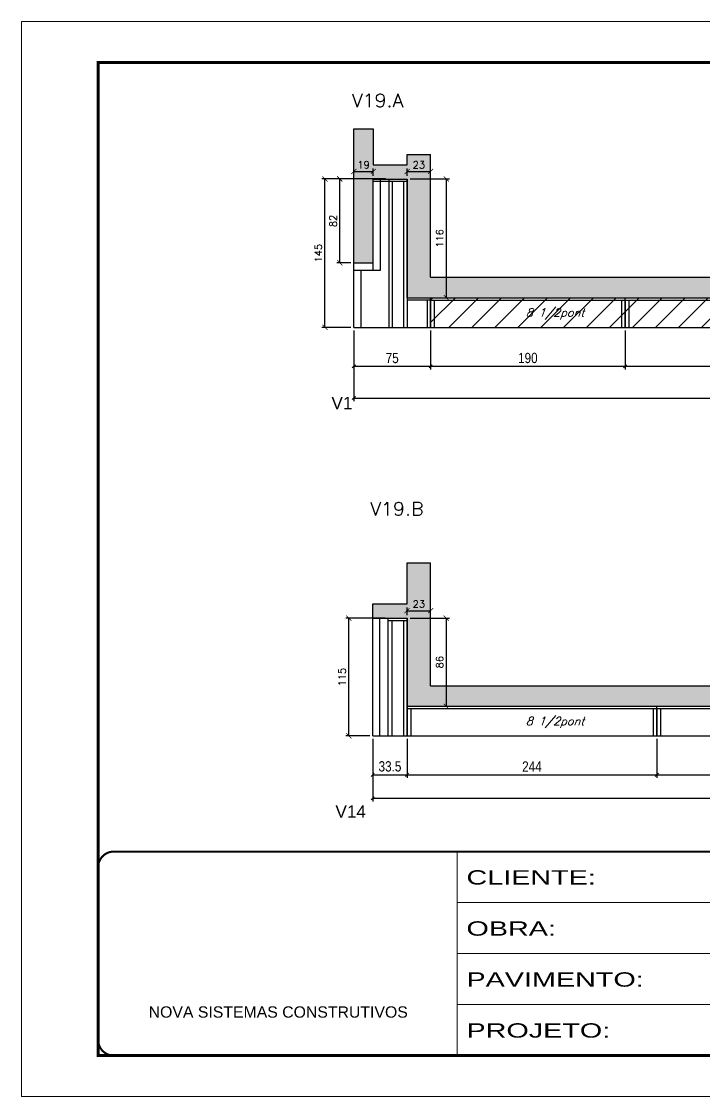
# Model space of a CAD drawing. Extents: x -10448 to -1189, y -11772 to 17235.
# Drawn here: x -8850 to -8183, y 7754 to 8804 of the extents above; entities that cross this region are included whole.
import ezdxf

# ---------------------------------------------------------------- set-up
doc = ezdxf.new("R2010")
doc.units = 0
doc.linetypes.add('CONTINUO', pattern=[0])
doc.linetypes.add('DASHED', pattern=[0.75, 0.5, -0.25])
for name, color, linetype in [('5', 5, 'Continuous'), ('COTA', 241, 'Continuous'), ('Painéis', 200, 'Continuous'), ('Reaproveitamento', 251, 'Continuous'), ('SARR_2.2x7', 40, 'Continuous'), ('SARR_3.5x7', 81, 'Continuous'), ('texto', 7, 'Continuous')]:
    doc.layers.add(name, color=color, linetype=linetype)
for name, color, linetype, lineweight in [('Folhas', 255, 'Continuous', 9), ('SARRAFO DE PRESSAO', 251, 'DASHED', 9), ('Texto Seção', 7, 'Continuous', 15)]:
    doc.layers.add(name, color=color, linetype=linetype, lineweight=lineweight)
doc.styles.add('ARIAL', font='arial.ttf')
doc.styles.add('COTA TECNICA', font='techl___.ttf', dxfattribs={"height": 10})
doc.styles.add('REGUA-120', font='ROMANS.shx', dxfattribs={"height": 15})
doc.styles.add('Romans', font='romans.shx')
doc.styles.get("Standard").update_dxf_attribs({"font": 'arial.ttf'})
doc.styles.add('Tecnologia', font='')
doc.styles.get('Tecnologia').set_extended_font_data('Forgotten Futurist')
doc.dimstyles.new('Cota Paínel', dxfattribs={"dimtxt": 7, "dimasz": 5, "dimexe": 3, "dimexo": 3, "dimgap": 3, "dimtad": 1, "dimdec": 1, "dimzin": 12, "dimdsep": 46, "dimtxsty": 'Romans', "dimblk": 'ARCHTICK', "dimcen": 0, "dimclrd": 4, "dimclre": 4, "dimclrt": 1, "dimadec": 1, "dimazin": 3, "dimtfac": 1, "dimtdec": 1, "dimtmove": 0, "dimatfit": 3, "dimldrblk": 'OBLIQUE', "dimfxl": 1, "dimtolj": 1, "dimtzin": 12, "dimarcsym": 0})
doc.dimstyles.new('PAINEL', dxfattribs={"dimtxt": 10, "dimasz": 3, "dimexe": 3, "dimexo": 3, "dimgap": 3, "dimtad": 1, "dimdec": 1, "dimzin": 12, "dimdsep": 46, "dimtxsty": 'COTA TECNICA', "dimblk1": 'OBLIQUE', "dimblk2": 'OBLIQUE', "dimsah": 1, "dimcen": 0.9, "dimclrd": 4, "dimclre": 4, "dimclrt": 240, "dimadec": 1, "dimazin": 3, "dimtfac": 1, "dimtdec": 1, "dimtmove": 0, "dimatfit": 3, "dimfxl": 1, "dimtolj": 1, "dimtzin": 12, "dimarcsym": 0})
pattern_1 = [(45, (0, 77.306), (-11.22532, 11.22532), [])]

# ---------------------------------------------------------------- blocks, each defined once
blk = doc.blocks.new('9999999999')
at = {"color": 30, "linetype": 'CONTINUO'}
for p, q in [((98564.6, 34230.2), (98564.6, 34429.4)), ((98564.6, 34379.6), (99584, 34379.6)), ((98564.6, 34329.8), (99488, 34329.8)), ((98564.6, 34280), (99488, 34280))]:
    blk.add_line(p, q, dxfattribs=at)
at = {"color": 30, "linetype": 'CONTINUO', "const_width": 2}
blk.add_lwpolyline([(99584, 34230.2), (99584, 34414.4, 0.414214), (99569, 34429.4), (98229, 34429.4, 0.414214), (98214, 34414.4), (98214, 34245.2, 0.414214), (98229, 34230.2), (99584, 34230.2)], format="xyb", dxfattribs=at)
at = {"layer": 'Folhas'}
blk.add_lwpolyline([(98139, 34190.2), (99624, 34190.2), (99624, 35240.2), (98139, 35240.2)], close=True, dxfattribs=at)
at = {"layer": 'Folhas', "color": 30, "const_width": 3}
blk.add_lwpolyline([(98214, 34230.2), (99584, 34230.2), (99584, 35200.2), (98214, 35200.2)], close=True, dxfattribs=at)
at = {"color": 7, "linetype": 'Continuous', "ltscale": 5, "style": 'ARIAL'}
blk.add_text('NOVA SISTEMAS CONSTRUTIVOS', height=11.059, dxfattribs=at).set_placement((98263.2, 34267.2))
at = {"layer": 'Folhas', "color": 7, "style": 'Tecnologia', "width": 1.5}
for s, p in [('CLIENTE:', (98573.7, 34397.2)), ('OBRA:', (98573.7, 34347.3)), ('PAVIMENTO:', (98573.7, 34297.5)), ('PROJETO:', (98573.7, 34247.7))]:
    blk.add_text(s, height=14, dxfattribs=at).set_placement(p)
blk = doc.blocks.new('_Oblique')
at = {"color": 0, "linetype": 'ByBlock', "lineweight": -2}
blk.add_line((-0.5, -0.5), (0.5, 0.5), dxfattribs=at)
blk = doc.blocks.new('*D788')
at = {"layer": 'COTA', "color": 4, "linetype": 'ByBlock', "lineweight": -2, "transparency": 16777216}
for p, q in [((-8525.1, 8502.4), (-8525.1, 8464.4)), ((-8450.1, 8502.4), (-8450.1, 8464.4)), ((-8525.1, 8467.4), (-8450.1, 8467.4))]:
    blk.add_line(p, q, dxfattribs=at)
at = {"layer": 'Defpoints', "color": 0, "linetype": 'ByBlock', "transparency": 16777216}
for p in [(-8525.1, 8505.4), (-8450.1, 8505.4), (-8450.1, 8467.4)]:
    blk.add_point(p, dxfattribs=at)
at = {"layer": 'COTA', "color": 4, "linetype": 'ByBlock', "lineweight": -2, "transparency": 16777216, "xscale": 3, "yscale": 3, "zscale": 3, "rotation": 180}
blk.add_blockref('_Oblique', (-8525.1, 8467.4), dxfattribs=at)
at = {"layer": 'COTA', "color": 4, "linetype": 'ByBlock', "lineweight": -2, "transparency": 16777216, "xscale": 3, "yscale": 3, "zscale": 3}
blk.add_blockref('_Oblique', (-8450.1, 8467.4), dxfattribs=at)
at = {"layer": 'COTA', "color": 240, "linetype": 'ByBlock', "transparency": 16777216, "insert": (-8487.6, 8475.5), "char_height": 10, "attachment_point": 5, "style": 'COTA TECNICA'}
blk.add_mtext('\\A1;75', dxfattribs=at)
blk = doc.blocks.new('*D789')
at = {"layer": 'COTA', "color": 4, "linetype": 'ByBlock', "lineweight": -2, "transparency": 16777216}
for p, q in [((-8450.1, 8502.4), (-8450.1, 8464.4)), ((-8260.1, 8502.4), (-8260.1, 8464.4)), ((-8450.1, 8467.4), (-8260.1, 8467.4))]:
    blk.add_line(p, q, dxfattribs=at)
at = {"layer": 'Defpoints', "color": 0, "linetype": 'ByBlock', "transparency": 16777216}
for p in [(-8450.1, 8505.4), (-8260.1, 8505.4), (-8260.1, 8467.4)]:
    blk.add_point(p, dxfattribs=at)
at = {"layer": 'COTA', "color": 4, "linetype": 'ByBlock', "lineweight": -2, "transparency": 16777216, "xscale": 3, "yscale": 3, "zscale": 3, "rotation": 180}
blk.add_blockref('_Oblique', (-8450.1, 8467.4), dxfattribs=at)
at = {"layer": 'COTA', "color": 4, "linetype": 'ByBlock', "lineweight": -2, "transparency": 16777216, "xscale": 3, "yscale": 3, "zscale": 3}
blk.add_blockref('_Oblique', (-8260.1, 8467.4), dxfattribs=at)
at = {"layer": 'COTA', "color": 240, "linetype": 'ByBlock', "transparency": 16777216, "insert": (-8355.1, 8475.5), "char_height": 10, "attachment_point": 5, "style": 'COTA TECNICA'}
blk.add_mtext('\\A1;190', dxfattribs=at)
blk = doc.blocks.new('*D790')
at = {"layer": 'COTA', "color": 4, "linetype": 'ByBlock', "lineweight": -2, "transparency": 16777216}
for p, q in [((-8260.1, 8502.4), (-8260.1, 8464.4)), ((-8016.1, 8502.4), (-8016.1, 8464.4)), ((-8260.1, 8467.4), (-8016.1, 8467.4))]:
    blk.add_line(p, q, dxfattribs=at)
at = {"layer": 'Defpoints', "color": 0, "linetype": 'ByBlock', "transparency": 16777216}
for p in [(-8260.1, 8505.4), (-8016.1, 8505.4), (-8016.1, 8467.4)]:
    blk.add_point(p, dxfattribs=at)
at = {"layer": 'COTA', "color": 4, "linetype": 'ByBlock', "lineweight": -2, "transparency": 16777216, "xscale": 3, "yscale": 3, "zscale": 3, "rotation": 180}
blk.add_blockref('_Oblique', (-8260.1, 8467.4), dxfattribs=at)
at = {"layer": 'COTA', "color": 4, "linetype": 'ByBlock', "lineweight": -2, "transparency": 16777216, "xscale": 3, "yscale": 3, "zscale": 3}
blk.add_blockref('_Oblique', (-8016.1, 8467.4), dxfattribs=at)
at = {"layer": 'COTA', "color": 240, "linetype": 'ByBlock', "transparency": 16777216, "insert": (-8138.1, 8475.5), "char_height": 10, "attachment_point": 5, "style": 'COTA TECNICA'}
blk.add_mtext('\\A1;244', dxfattribs=at)
blk = doc.blocks.new('*D791')
at = {"layer": 'COTA', "color": 4, "linetype": 'ByBlock', "lineweight": -2, "transparency": 16777216}
for p, q in [((-8525.1, 8502.4), (-8525.1, 8433.4)), ((-7600.1, 8502.4), (-7600.1, 8433.4)), ((-8525.1, 8436.4), (-7600.1, 8436.4))]:
    blk.add_line(p, q, dxfattribs=at)
at = {"layer": 'Defpoints', "color": 0, "linetype": 'ByBlock', "transparency": 16777216}
for p in [(-8525.1, 8505.4), (-7600.1, 8505.4), (-7600.1, 8436.4)]:
    blk.add_point(p, dxfattribs=at)
at = {"layer": 'COTA', "color": 4, "linetype": 'ByBlock', "lineweight": -2, "transparency": 16777216, "xscale": 3, "yscale": 3, "zscale": 3, "rotation": 180}
blk.add_blockref('_Oblique', (-8525.1, 8436.4), dxfattribs=at)
at = {"layer": 'COTA', "color": 4, "linetype": 'ByBlock', "lineweight": -2, "transparency": 16777216, "xscale": 3, "yscale": 3, "zscale": 3}
blk.add_blockref('_Oblique', (-7600.1, 8436.4), dxfattribs=at)
at = {"layer": 'COTA', "color": 240, "linetype": 'ByBlock', "transparency": 16777216, "insert": (-8062.6, 8444.5), "char_height": 10, "attachment_point": 5, "style": 'COTA TECNICA'}
blk.add_mtext('\\A1;925', dxfattribs=at)
blk = doc.blocks.new('_ArchTick')
at = {"color": 0, "linetype": 'ByBlock', "const_width": 0.15}
blk.add_lwpolyline([(-0.5, -0.5), (0.5, 0.5)], dxfattribs=at)
blk = doc.blocks.new('*D799')
at = {"layer": 'COTA', "color": 4, "lineweight": -2, "transparency": 16777216}
for p, q in [((-8525.1, 8642.6), (-8525.1, 8660.7)), ((-8525.1, 8657.7), (-8506.1, 8657.7)), ((-8506.1, 8653.4), (-8506.1, 8660.7))]:
    blk.add_line(p, q, dxfattribs=at)
at = {"layer": 'Defpoints', "color": 0, "transparency": 16777216}
for p in [(-8506.1, 8657.7), (-8506.1, 8650.4), (-8525.1, 8639.6)]:
    blk.add_point(p, dxfattribs=at)
at = {"layer": 'COTA', "color": 4, "lineweight": -2, "transparency": 16777216, "xscale": 5, "yscale": 5, "zscale": 5, "rotation": 180}
blk.add_blockref('_ArchTick', (-8525.1, 8657.7), dxfattribs=at)
at = {"layer": 'COTA', "color": 4, "lineweight": -2, "transparency": 16777216, "xscale": 5, "yscale": 5, "zscale": 5}
blk.add_blockref('_ArchTick', (-8506.1, 8657.7), dxfattribs=at)
at = {"layer": 'COTA', "color": 1, "transparency": 16777216, "insert": (-8515.6, 8664.2), "char_height": 7, "attachment_point": 5, "style": 'Romans'}
blk.add_mtext('\\A1;19', dxfattribs=at)
blk = doc.blocks.new('*D800')
at = {"layer": 'COTA', "color": 4, "lineweight": -2, "transparency": 16777216}
for p, q in [((-8473.1, 8653.4), (-8473.1, 8660.7)), ((-8473.1, 8657.7), (-8450.1, 8657.7)), ((-8450.1, 8653.4), (-8450.1, 8660.7))]:
    blk.add_line(p, q, dxfattribs=at)
at = {"layer": 'Defpoints', "color": 0, "transparency": 16777216}
for p in [(-8450.1, 8657.7), (-8473.1, 8650.4), (-8450.1, 8650.4)]:
    blk.add_point(p, dxfattribs=at)
at = {"layer": 'COTA', "color": 4, "lineweight": -2, "transparency": 16777216, "xscale": 5, "yscale": 5, "zscale": 5, "rotation": 180}
blk.add_blockref('_ArchTick', (-8473.1, 8657.7), dxfattribs=at)
at = {"layer": 'COTA', "color": 4, "lineweight": -2, "transparency": 16777216, "xscale": 5, "yscale": 5, "zscale": 5}
blk.add_blockref('_ArchTick', (-8450.1, 8657.7), dxfattribs=at)
at = {"layer": 'COTA', "color": 1, "transparency": 16777216, "insert": (-8461.6, 8664.2), "char_height": 7, "attachment_point": 5, "style": 'Romans'}
blk.add_mtext('\\A1;23', dxfattribs=at)
blk = doc.blocks.new('*D801')
at = {"layer": 'COTA', "color": 4, "lineweight": -2, "transparency": 16777216}
for p, q in [((-8511.5, 8650.4), (-8541.8, 8650.4)), ((-8538.8, 8568.4), (-8538.8, 8650.4)), ((-8528.1, 8568.4), (-8541.8, 8568.4))]:
    blk.add_line(p, q, dxfattribs=at)
at = {"layer": 'Defpoints', "color": 0, "transparency": 16777216}
for p in [(-8538.8, 8650.4), (-8508.5, 8650.4), (-8525.1, 8568.4)]:
    blk.add_point(p, dxfattribs=at)
at = {"layer": 'COTA', "color": 4, "lineweight": -2, "transparency": 16777216, "xscale": 5, "yscale": 5, "zscale": 5}
for p, rotation in [((-8538.8, 8650.4), 90), ((-8538.8, 8568.4), 270)]:
    blk.add_blockref('_ArchTick', p, dxfattribs=dict(at, rotation=rotation))
at = {"layer": 'COTA', "color": 1, "transparency": 16777216, "insert": (-8545.3, 8609.4), "char_height": 7, "attachment_point": 5, "rotation": 90, "style": 'Romans'}
blk.add_mtext('\\A1;82', dxfattribs=at)
blk = doc.blocks.new('*D802')
at = {"layer": 'COTA', "color": 4, "lineweight": -2, "transparency": 16777216}
for p, q in [((-8470.1, 8650.4), (-8431.8, 8650.4)), ((-8434.8, 8650.4), (-8434.8, 8534.4)), ((-8470.1, 8534.4), (-8431.8, 8534.4))]:
    blk.add_line(p, q, dxfattribs=at)
at = {"layer": 'Defpoints', "color": 0, "transparency": 16777216}
for p in [(-8473.1, 8650.4), (-8473.1, 8534.4), (-8434.8, 8534.4)]:
    blk.add_point(p, dxfattribs=at)
at = {"layer": 'COTA', "color": 4, "lineweight": -2, "transparency": 16777216, "xscale": 5, "yscale": 5, "zscale": 5}
for p, rotation in [((-8434.8, 8650.4), 90), ((-8434.8, 8534.4), 270)]:
    blk.add_blockref('_ArchTick', p, dxfattribs=dict(at, rotation=rotation))
at = {"layer": 'COTA', "color": 1, "transparency": 16777216, "insert": (-8441.3, 8592.4), "char_height": 7, "attachment_point": 5, "rotation": 90, "style": 'Romans'}
blk.add_mtext('\\A1;116', dxfattribs=at)
blk = doc.blocks.new('*D806')
at = {"layer": 'COTA', "color": 4, "lineweight": -2, "transparency": 16777216}
for p, q in [((-8494.1, 8650.4), (-8556.3, 8650.4)), ((-8553.3, 8505.4), (-8553.3, 8650.4)), ((-8528.1, 8505.4), (-8556.3, 8505.4))]:
    blk.add_line(p, q, dxfattribs=at)
at = {"layer": 'Defpoints', "color": 0, "transparency": 16777216}
for p in [(-8553.3, 8650.4), (-8491.1, 8650.4), (-8525.1, 8505.4)]:
    blk.add_point(p, dxfattribs=at)
at = {"layer": 'COTA', "color": 4, "lineweight": -2, "transparency": 16777216, "xscale": 5, "yscale": 5, "zscale": 5}
for p, rotation in [((-8553.3, 8650.4), 90), ((-8553.3, 8505.4), 270)]:
    blk.add_blockref('_ArchTick', p, dxfattribs=dict(at, rotation=rotation))
at = {"layer": 'COTA', "color": 1, "transparency": 16777216, "insert": (-8559.8, 8577.9), "char_height": 7, "attachment_point": 5, "rotation": 90, "style": 'Romans'}
blk.add_mtext('\\A1;145', dxfattribs=at)
blk = doc.blocks.new('*D811')
at = {"layer": 'COTA', "color": 4, "linetype": 'ByBlock', "lineweight": -2, "transparency": 16777216}
for p, q in [((-8506.6, 8103.4), (-8506.6, 8065.4)), ((-8473.1, 8103.4), (-8473.1, 8065.4)), ((-8506.6, 8068.4), (-8473.1, 8068.4))]:
    blk.add_line(p, q, dxfattribs=at)
at = {"layer": 'Defpoints', "color": 0, "linetype": 'ByBlock', "transparency": 16777216}
for p in [(-8506.6, 8106.4), (-8473.1, 8106.4), (-8473.1, 8068.4)]:
    blk.add_point(p, dxfattribs=at)
at = {"layer": 'COTA', "color": 4, "linetype": 'ByBlock', "lineweight": -2, "transparency": 16777216, "xscale": 3, "yscale": 3, "zscale": 3, "rotation": 180}
blk.add_blockref('_Oblique', (-8506.6, 8068.4), dxfattribs=at)
at = {"layer": 'COTA', "color": 4, "linetype": 'ByBlock', "lineweight": -2, "transparency": 16777216, "xscale": 3, "yscale": 3, "zscale": 3}
blk.add_blockref('_Oblique', (-8473.1, 8068.4), dxfattribs=at)
at = {"layer": 'COTA', "color": 240, "linetype": 'ByBlock', "transparency": 16777216, "insert": (-8489.8, 8076.6), "char_height": 10, "attachment_point": 5, "style": 'COTA TECNICA'}
blk.add_mtext('\\A1;33.5', dxfattribs=at)
blk = doc.blocks.new('*D807')
at = {"layer": 'COTA', "color": 4, "linetype": 'ByBlock', "lineweight": -2, "transparency": 16777216}
for p, q in [((-8473.1, 8103.4), (-8473.1, 8065.4)), ((-8229.1, 8103.4), (-8229.1, 8065.4)), ((-8473.1, 8068.4), (-8229.1, 8068.4))]:
    blk.add_line(p, q, dxfattribs=at)
at = {"layer": 'Defpoints', "color": 0, "linetype": 'ByBlock', "transparency": 16777216}
for p in [(-8473.1, 8106.4), (-8229.1, 8106.4), (-8229.1, 8068.4)]:
    blk.add_point(p, dxfattribs=at)
at = {"layer": 'COTA', "color": 4, "linetype": 'ByBlock', "lineweight": -2, "transparency": 16777216, "xscale": 3, "yscale": 3, "zscale": 3, "rotation": 180}
blk.add_blockref('_Oblique', (-8473.1, 8068.4), dxfattribs=at)
at = {"layer": 'COTA', "color": 4, "linetype": 'ByBlock', "lineweight": -2, "transparency": 16777216, "xscale": 3, "yscale": 3, "zscale": 3}
blk.add_blockref('_Oblique', (-8229.1, 8068.4), dxfattribs=at)
at = {"layer": 'COTA', "color": 240, "linetype": 'ByBlock', "transparency": 16777216, "insert": (-8351.1, 8076.5), "char_height": 10, "attachment_point": 5, "style": 'COTA TECNICA'}
blk.add_mtext('\\A1;244', dxfattribs=at)
blk = doc.blocks.new('*D808')
at = {"layer": 'COTA', "color": 4, "linetype": 'ByBlock', "lineweight": -2, "transparency": 16777216}
for p, q in [((-8229.1, 8103.4), (-8229.1, 8065.4)), ((-7985.1, 8103.4), (-7985.1, 8065.4)), ((-8229.1, 8068.4), (-7985.1, 8068.4))]:
    blk.add_line(p, q, dxfattribs=at)
at = {"layer": 'Defpoints', "color": 0, "linetype": 'ByBlock', "transparency": 16777216}
for p in [(-8229.1, 8106.4), (-7985.1, 8106.4), (-7985.1, 8068.4)]:
    blk.add_point(p, dxfattribs=at)
at = {"layer": 'COTA', "color": 4, "linetype": 'ByBlock', "lineweight": -2, "transparency": 16777216, "xscale": 3, "yscale": 3, "zscale": 3, "rotation": 180}
blk.add_blockref('_Oblique', (-8229.1, 8068.4), dxfattribs=at)
at = {"layer": 'COTA', "color": 4, "linetype": 'ByBlock', "lineweight": -2, "transparency": 16777216, "xscale": 3, "yscale": 3, "zscale": 3}
blk.add_blockref('_Oblique', (-7985.1, 8068.4), dxfattribs=at)
at = {"layer": 'COTA', "color": 240, "linetype": 'ByBlock', "transparency": 16777216, "insert": (-8107.1, 8076.5), "char_height": 10, "attachment_point": 5, "style": 'COTA TECNICA'}
blk.add_mtext('\\A1;244', dxfattribs=at)
blk = doc.blocks.new('*D809')
at = {"layer": 'COTA', "color": 4, "linetype": 'ByBlock', "lineweight": -2, "transparency": 16777216}
for p, q in [((-8506.6, 8103.4), (-8506.6, 8042.5)), ((-7600.1, 8103.4), (-7600.1, 8042.5)), ((-8506.6, 8045.5), (-7600.1, 8045.5))]:
    blk.add_line(p, q, dxfattribs=at)
at = {"layer": 'Defpoints', "color": 0, "linetype": 'ByBlock', "transparency": 16777216}
for p in [(-8506.6, 8106.4), (-7600.1, 8106.4), (-7600.1, 8045.5)]:
    blk.add_point(p, dxfattribs=at)
at = {"layer": 'COTA', "color": 4, "linetype": 'ByBlock', "lineweight": -2, "transparency": 16777216, "xscale": 3, "yscale": 3, "zscale": 3, "rotation": 180}
blk.add_blockref('_Oblique', (-8506.6, 8045.5), dxfattribs=at)
at = {"layer": 'COTA', "color": 4, "linetype": 'ByBlock', "lineweight": -2, "transparency": 16777216, "xscale": 3, "yscale": 3, "zscale": 3}
blk.add_blockref('_Oblique', (-7600.1, 8045.5), dxfattribs=at)
at = {"layer": 'COTA', "color": 240, "linetype": 'ByBlock', "transparency": 16777216, "insert": (-8076.3, 8053.7), "char_height": 10, "attachment_point": 5, "style": 'COTA TECNICA'}
blk.add_mtext('\\A1;906.5', dxfattribs=at)
blk = doc.blocks.new('*D815')
at = {"layer": 'COTA', "color": 4, "lineweight": -2, "transparency": 16777216}
for p, q in [((-8473.1, 8224.4), (-8473.1, 8231.7)), ((-8473.1, 8228.7), (-8450.1, 8228.7)), ((-8450.1, 8224.4), (-8450.1, 8231.7))]:
    blk.add_line(p, q, dxfattribs=at)
at = {"layer": 'Defpoints', "color": 0, "transparency": 16777216}
for p in [(-8450.1, 8228.7), (-8473.1, 8221.4), (-8450.1, 8221.4)]:
    blk.add_point(p, dxfattribs=at)
at = {"layer": 'COTA', "color": 4, "lineweight": -2, "transparency": 16777216, "xscale": 5, "yscale": 5, "zscale": 5, "rotation": 180}
blk.add_blockref('_ArchTick', (-8473.1, 8228.7), dxfattribs=at)
at = {"layer": 'COTA', "color": 4, "lineweight": -2, "transparency": 16777216, "xscale": 5, "yscale": 5, "zscale": 5}
blk.add_blockref('_ArchTick', (-8450.1, 8228.7), dxfattribs=at)
at = {"layer": 'COTA', "color": 1, "transparency": 16777216, "insert": (-8461.6, 8235.2), "char_height": 7, "attachment_point": 5, "style": 'Romans'}
blk.add_mtext('\\A1;23', dxfattribs=at)
blk = doc.blocks.new('*D816')
at = {"layer": 'COTA', "color": 4, "lineweight": -2, "transparency": 16777216}
for p, q in [((-8470.1, 8221.4), (-8431.8, 8221.4)), ((-8434.8, 8221.4), (-8434.8, 8135.4)), ((-8470.1, 8135.4), (-8431.8, 8135.4))]:
    blk.add_line(p, q, dxfattribs=at)
at = {"layer": 'Defpoints', "color": 0, "transparency": 16777216}
for p in [(-8473.1, 8221.4), (-8473.1, 8135.4), (-8434.8, 8135.4)]:
    blk.add_point(p, dxfattribs=at)
at = {"layer": 'COTA', "color": 4, "lineweight": -2, "transparency": 16777216, "xscale": 5, "yscale": 5, "zscale": 5}
for p, rotation in [((-8434.8, 8221.4), 90), ((-8434.8, 8135.4), 270)]:
    blk.add_blockref('_ArchTick', p, dxfattribs=dict(at, rotation=rotation))
at = {"layer": 'COTA', "color": 1, "transparency": 16777216, "insert": (-8441.3, 8178.4), "char_height": 7, "attachment_point": 5, "rotation": 90, "style": 'Romans'}
blk.add_mtext('\\A1;86', dxfattribs=at)
blk = doc.blocks.new('*D821')
at = {"layer": 'COTA', "color": 4, "lineweight": -2, "transparency": 16777216}
for p, q in [((-8494.6, 8221.4), (-8533, 8221.4)), ((-8530, 8106.4), (-8530, 8221.4)), ((-8509.6, 8106.4), (-8533, 8106.4))]:
    blk.add_line(p, q, dxfattribs=at)
at = {"layer": 'Defpoints', "color": 0, "transparency": 16777216}
for p in [(-8530, 8221.4), (-8491.6, 8221.4), (-8506.6, 8106.4)]:
    blk.add_point(p, dxfattribs=at)
at = {"layer": 'COTA', "color": 4, "lineweight": -2, "transparency": 16777216, "xscale": 5, "yscale": 5, "zscale": 5}
for p, rotation in [((-8530, 8221.4), 90), ((-8530, 8106.4), 270)]:
    blk.add_blockref('_ArchTick', p, dxfattribs=dict(at, rotation=rotation))
at = {"layer": 'COTA', "color": 1, "transparency": 16777216, "insert": (-8536.5, 8163.9), "char_height": 7, "attachment_point": 5, "rotation": 90, "style": 'Romans'}
blk.add_mtext('\\A1;115', dxfattribs=at)

msp = doc.modelspace()

# ---------------------------------------------------------------- hatches: boundary and pattern name
at = {"layer": 'COTA', "linetype": 'ByBlock'}
h = msp.add_hatch(dxfattribs=at)
h.set_pattern_fill('AR-CONC', color=256, scale=0.03)
h.paths.add_polyline_path([(-8450.07, 8554.36), (-8450.07, 8674.36), (-8473.07, 8674.36), (-8473.07, 8664.36), (-8506.07, 8664.36), (-8506.07, 8699.36), (-8525.07, 8699.36), (-8525.07, 8568.36), (-8506.07, 8568.36), (-8506.07, 8650.36), (-8473.07, 8650.36), (-8473.07, 8534.36), (-8450.07, 8534.36), (-7675.57, 8534.36), (-7652.57, 8534.36), (-7652.57, 8620.36), (-7619.07, 8620.36), (-7619.07, 8568.36), (-7600.07, 8568.36), (-7600.07, 8699.36), (-7619.07, 8699.36), (-7619.07, 8634.36), (-7652.57, 8634.36), (-7652.57, 8674.36), (-7675.57, 8674.36), (-7675.57, 8554.36)])
h = msp.add_hatch(dxfattribs=at)
h.set_pattern_fill('AR-CONC', color=256, scale=0.03)
h.paths.add_polyline_path([(-7652.57, 8251.36), (-7600.07, 8251.36), (-7600.07, 8265.36), (-7615.07, 8265.36), (-7652.57, 8265.36), (-7652.57, 8275.36), (-7675.57, 8275.36), (-7675.57, 8155.36), (-8450.07, 8155.36), (-8450.07, 8275.36), (-8473.07, 8275.36), (-8473.07, 8235.36), (-8502.57, 8235.36), (-8506.57, 8235.36), (-8506.57, 8221.36), (-8473.07, 8221.36), (-8473.07, 8135.36), (-7652.57, 8135.36)])
h.paths.add_polyline_path([(-8468.99, 8229.95), (-8454.15, 8229.95), (-8454.15, 8240.45), (-8468.99, 8240.45)], flags=24)
h.paths.add_polyline_path([(-7851.63, 8137.94), (-7851.63, 8152.78), (-7862.13, 8152.78), (-7862.13, 8137.94)], flags=24)
at = {"layer": 'Reaproveitamento'}
h = msp.add_hatch(dxfattribs=at)
h.set_pattern_fill('ANSI31', color=256, scale=5)
h.set_pattern_definition(pattern_1)
h.paths.add_polyline_path([(-8450.07, 8534.36), (-8450.07, 8505.36), (-8260.07, 8505.36), (-8260.07, 8534.36)])
h = msp.add_hatch(dxfattribs=at)
h.set_pattern_fill('ANSI31', color=256, scale=5)
h.set_pattern_definition(pattern_1)
h.paths.add_polyline_path([(-8260.07, 8534.36), (-8260.07, 8505.36), (-8016.07, 8505.36), (-8016.07, 8534.36)])

# ---------------------------------------------------------------- linework, layer by layer
at = {"layer": 'COTA', "linetype": 'ByBlock'}
for p, q in [((-8525.07, 8568.36), (-8525.07, 8699.36)), ((-8525.07, 8699.36), (-8506.07, 8699.36)), ((-8506.07, 8699.36), (-8506.07, 8664.36)), ((-8473.07, 8674.36), (-8450.07, 8674.36)), ((-8473.07, 8664.36), (-8473.07, 8674.36)), ((-8450.07, 8554.36), (-8450.07, 8674.36)), ((-8506.07, 8664.36), (-8473.07, 8664.36)), ((-8450.07, 8554.36), (-7675.57, 8554.36)), ((-8473.07, 8275.36), (-8450.07, 8275.36)), ((-8473.07, 8235.36), (-8473.07, 8275.36)), ((-8450.07, 8155.36), (-8450.07, 8275.36)), ((-8506.57, 8235.36), (-8502.57, 8235.36)), ((-8506.57, 8221.36), (-8506.57, 8235.36)), ((-8502.57, 8235.36), (-8473.07, 8235.36)), ((-8502.57, 8235.36), (-8502.57, 8235.36)), ((-8450.07, 8155.36), (-7675.57, 8155.36))]:
    msp.add_line(p, q, dxfattribs=at)
at = {"layer": 'Painéis', "linetype": 'ByBlock'}
for p, q in [((-8506.07, 8650.36), (-8473.07, 8650.36)), ((-8506.07, 8568.36), (-8506.07, 8650.36)), ((-8473.07, 8534.36), (-8473.07, 8650.36)), ((-8525.07, 8505.36), (-8525.07, 8568.36)), ((-8525.07, 8568.36), (-8506.07, 8568.36)), ((-8473.07, 8534.36), (-8450.07, 8534.36)), ((-8450.07, 8505.36), (-8450.07, 8534.36)), ((-8450.07, 8534.36), (-7675.57, 8534.36)), ((-8450.07, 8505.36), (-8450.07, 8534.36)), ((-8260.07, 8505.36), (-8260.07, 8534.36)), ((-8525.07, 8505.36), (-8450.07, 8505.36)), ((-8450.07, 8505.36), (-7675.57, 8505.36)), ((-8506.57, 8221.36), (-8473.07, 8221.36)), ((-8506.57, 8106.36), (-8506.57, 8221.36)), ((-8473.07, 8135.36), (-8473.07, 8221.36)), ((-8473.07, 8135.36), (-8473.07, 8135.36)), ((-8473.07, 8106.36), (-8473.07, 8135.36)), ((-8473.07, 8135.36), (-7652.57, 8135.36)), ((-8473.07, 8106.36), (-8473.07, 8135.36)), ((-8229.07, 8106.36), (-8229.07, 8135.36)), ((-8506.57, 8106.36), (-8473.07, 8106.36)), ((-8473.07, 8106.36), (-7652.57, 8106.36))]:
    msp.add_line(p, q, dxfattribs=at)
at = {"layer": 'SARR_2.2x7', "linetype": 'Continuous'}
for p, q in [((-8506.07, 8648.16), (-8473.07, 8648.16)), ((-8499.07, 8561.36), (-8499.07, 8650.36)), ((-8506.07, 8561.36), (-8506.07, 8568.36)), ((-8525.07, 8561.36), (-8499.07, 8561.36)), ((-8518.07, 8505.36), (-8518.07, 8561.36)), ((-8450.07, 8532.16), (-8473.07, 8532.16)), ((-8450.07, 8532.16), (-8260.07, 8532.16)), ((-8260.07, 8532.16), (-8016.07, 8532.16)), ((-8499.57, 8106.36), (-8499.57, 8221.36)), ((-8491.57, 8219.16), (-8473.07, 8219.16)), ((-8473.07, 8133.16), (-8229.07, 8133.16)), ((-8473.07, 8133.16), (-8473.07, 8133.16)), ((-8229.07, 8133.16), (-7985.07, 8133.16))]:
    msp.add_line(p, q, dxfattribs=at)
at = {"layer": 'SARR_3.5x7'}
for p, q in [((-8491.07, 8650.36), (-8491.07, 8505.36)), ((-8487.57, 8648.16), (-8487.57, 8505.36)), ((-8476.57, 8648.16), (-8476.57, 8505.36)), ((-8473.07, 8650.36), (-8473.07, 8505.36)), ((-8453.57, 8532.16), (-8453.57, 8505.36)), ((-8450.07, 8534.36), (-8450.07, 8505.36)), ((-8446.57, 8532.16), (-8446.57, 8505.36)), ((-8263.57, 8532.16), (-8263.57, 8505.36)), ((-8260.07, 8532.16), (-8260.07, 8505.36)), ((-8256.57, 8532.16), (-8256.57, 8505.36)), ((-8506.07, 8505.36), (-8502.57, 8505.36)), ((-8476.57, 8505.36), (-8473.07, 8505.36)), ((-8450.07, 8505.36), (-8446.57, 8505.36)), ((-8263.57, 8505.36), (-8260.07, 8505.36)), ((-8260.07, 8505.36), (-8256.57, 8505.36)), ((-8491.57, 8106.36), (-8491.57, 8221.36)), ((-8488.07, 8219.16), (-8488.07, 8106.36)), ((-8476.57, 8219.16), (-8476.57, 8106.36)), ((-8473.07, 8221.36), (-8473.07, 8106.36)), ((-8476.57, 8133.16), (-8476.57, 8106.36)), ((-8473.07, 8135.36), (-8473.07, 8106.36)), ((-8469.57, 8133.16), (-8469.57, 8106.36)), ((-8232.57, 8133.16), (-8232.57, 8106.36)), ((-8229.07, 8133.16), (-8229.07, 8106.36)), ((-8225.57, 8133.16), (-8225.57, 8106.36)), ((-8476.57, 8106.36), (-8473.07, 8106.36)), ((-8473.07, 8106.36), (-8469.57, 8106.36)), ((-8232.57, 8106.36), (-8229.07, 8106.36)), ((-8229.07, 8106.36), (-8225.57, 8106.36))]:
    msp.add_line(p, q, dxfattribs=at)

# ---------------------------------------------------------------- block references
at = {"layer": 'SARRAFO DE PRESSAO', "color": 6, "linetype": 'ByBlock'}
msp.add_blockref('9999999999', (-106988.76, -26436), dxfattribs=at)

# ---------------------------------------------------------------- texts
at = {"layer": '5', "linetype": 'Continuous'}
for s, p in [('V1', (-8546.99, 8425.52)), ('V14', (-8543.09, 8026.52))]:
    msp.add_text(s, height=12, rotation=0.00004, dxfattribs=at).set_placement(p)
at = {"layer": 'texto', "color": 2, "char_height": 8, "attachment_point": 5, "style": 'Romans'}
for insert in [(-8328.57, 8518.58), (-8328.57, 8119.58)]:
    msp.add_mtext('{\\Q19;\\C256;8 1/2pont}', dxfattribs=dict(at, insert=insert))
at = {"layer": 'Texto Seção', "style": 'REGUA-120', "width": 1.05}
for s, p in [('V19.A', (-8527.07, 8720.66)), ('V19.B', (-8509.07, 8321.66))]:
    msp.add_text(s, height=13, dxfattribs=at).set_placement(p)

# ---------------------------------------------------------------- dimensions: what is measured, and where the dimension line sits
at = {"layer": 'COTA'}
dim = msp.add_linear_dim(base=(-8506.07, 8657.7), p1=(-8525.07, 8639.64), p2=(-8506.07, 8650.36), dimstyle='Cota Paínel', dxfattribs=at)
dim.commit()
dim.dimension.update_dxf_attribs({"geometry": '*D799', "text_midpoint": (-8515.57, 8664.2)})
for base, p1, p2, picture, middle in [((-8450.07, 8657.7), (-8473.07, 8650.36), (-8450.07, 8650.36), '*D800', (-8461.57, 8664.2)), ((-8450.07, 8228.7), (-8473.07, 8221.36), (-8450.07, 8221.36), '*D815', (-8461.57, 8235.2))]:
    dim = msp.add_linear_dim(base=base, p1=p1, p2=p2, dimstyle='Cota Paínel', override={"dimtmove": 1}, dxfattribs=at)
    dim.commit()
    dim.dimension.update_dxf_attribs({"geometry": picture, "text_midpoint": middle})
for base, p1, p2, picture, middle in [((-8553.31, 8650.36), (-8525.07, 8505.36), (-8491.07, 8650.36), '*D806', (-8559.81, 8577.86)), ((-8538.81, 8650.36), (-8525.07, 8568.36), (-8508.51, 8650.36), '*D801', (-8545.31, 8609.36)), ((-8434.84, 8534.36), (-8473.07, 8650.36), (-8473.07, 8534.36), '*D802', (-8441.34, 8592.36)), ((-8529.96, 8221.36), (-8506.57, 8106.36), (-8491.57, 8221.36), '*D821', (-8536.46, 8163.86)), ((-8434.84, 8135.36), (-8473.07, 8221.36), (-8473.07, 8135.36), '*D816', (-8441.34, 8178.36))]:
    dim = msp.add_linear_dim(base=base, p1=p1, p2=p2, angle=90, dimstyle='Cota Paínel', dxfattribs=at)
    dim.commit()
    dim.dimension.update_dxf_attribs({"geometry": picture, "text_midpoint": middle})
at = {"layer": 'COTA', "linetype": 'ByBlock'}
for base, p1, p2, picture, middle in [((-8450.07, 8467.4), (-8525.07, 8505.36), (-8450.07, 8505.36), '*D788', (-8487.57, 8475.51)), ((-7600.07, 8436.4), (-8525.07, 8505.36), (-7600.07, 8505.36), '*D791', (-8062.57, 8444.54)), ((-8260.07, 8467.4), (-8450.07, 8505.36), (-8260.07, 8505.36), '*D789', (-8355.07, 8475.53)), ((-8229.07, 8068.4), (-8473.07, 8106.36), (-8229.07, 8106.36), '*D807', (-8351.07, 8076.47))]:
    dim = msp.add_linear_dim(base=base, p1=p1, p2=p2, dimstyle='PAINEL', dxfattribs=at)
    dim.commit()
    dim.dimension.update_dxf_attribs({"geometry": picture, "text_midpoint": middle})
for base, p1, p2, picture, middle in [((-8016.07, 8467.4), (-8260.07, 8505.36), (-8016.07, 8505.36), '*D790', (-8138.07, 8475.47)), ((-7985.07, 8068.4), (-8229.07, 8106.36), (-7985.07, 8106.36), '*D808', (-8107.07, 8076.47))]:
    dim = msp.add_linear_dim(base=base, p1=p1, p2=p2, dimstyle='PAINEL', override={"dimtmove": 1}, dxfattribs=at)
    dim.commit()
    dim.dimension.update_dxf_attribs({"geometry": picture, "text_midpoint": middle})
for base, p2, picture, middle in [((-8473.07, 8068.4), (-8473.07, 8106.36), '*D811', (-8489.82, 8068.4)), ((-7600.07, 8045.54), (-7600.07, 8106.36), '*D809', (-8076.32, 8045.54))]:
    dim = msp.add_linear_dim(base=base, p1=(-8506.57, 8106.36), p2=p2, dimstyle='PAINEL', dxfattribs=at)
    dim.commit()
    dim.dimension.update_dxf_attribs({"geometry": picture, "text_midpoint": middle, "dimtype": 160})

doc.saveas('drawing.dxf')
